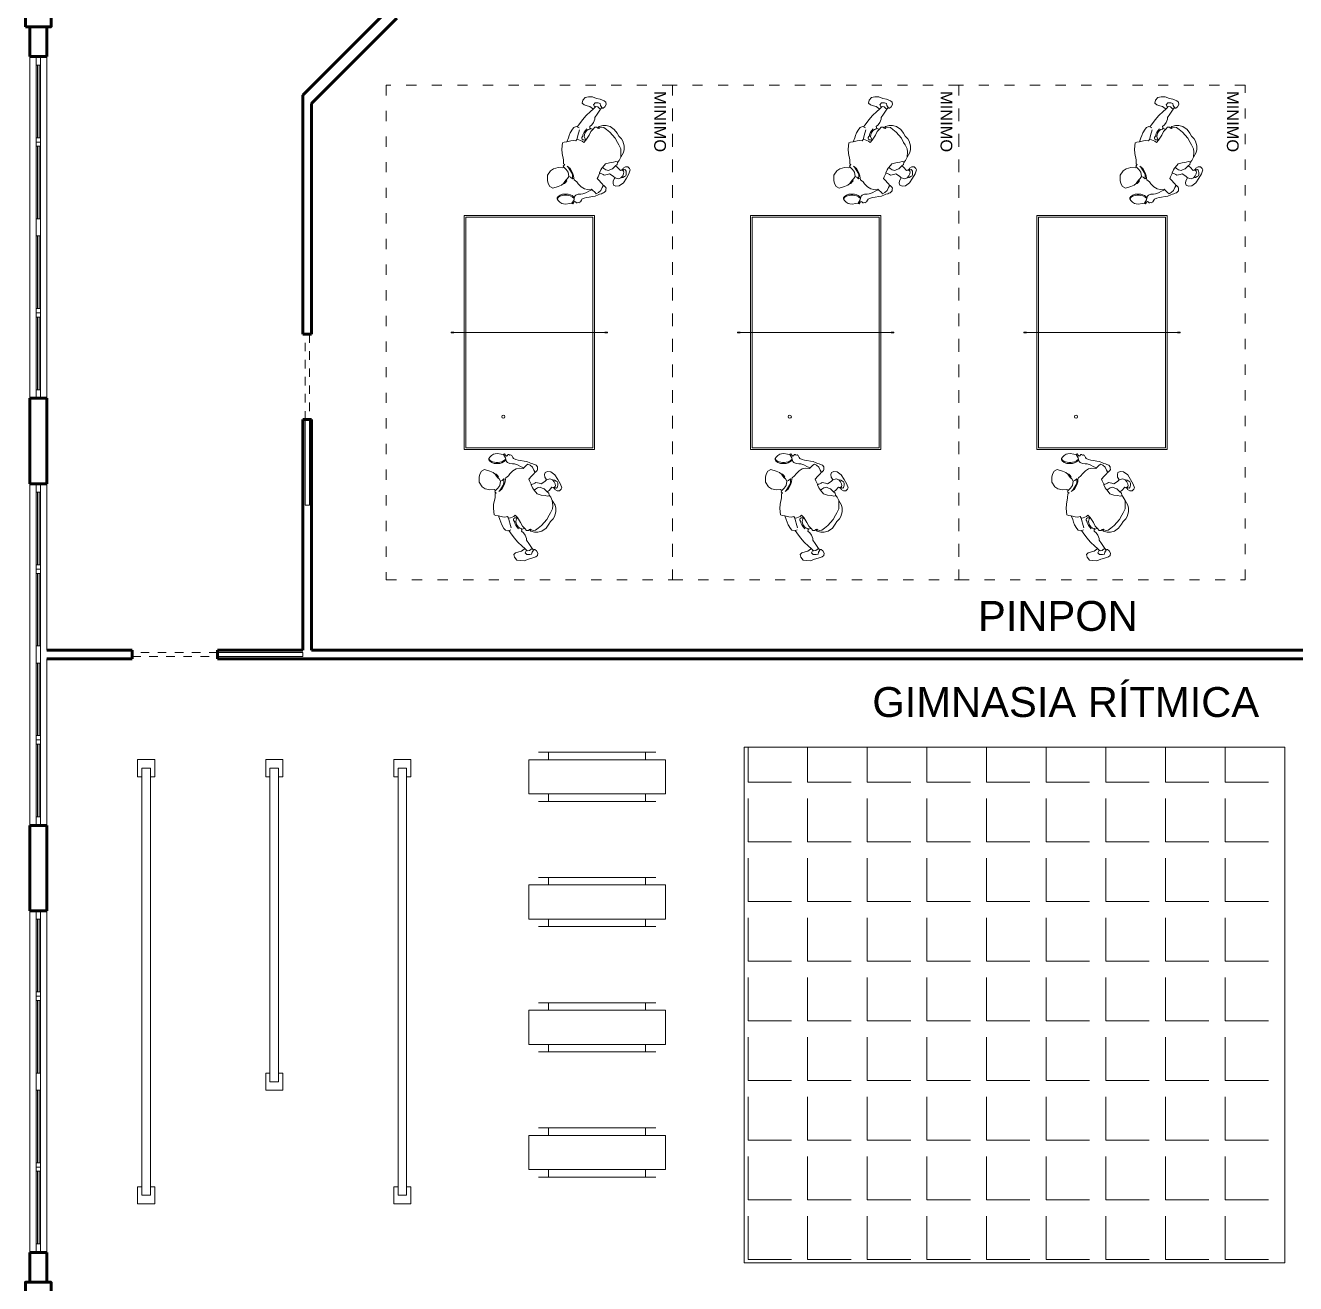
# Model space of a CAD drawing. Header units: millimetres. Extents: x 72 to 2826, y -203 to 794.
# Drawn here: x 1744.82 to 1759.7, y 363.22 to 377.95 of the extents above; entities that cross this region are included whole.
import ezdxf

# ---------------------------------------------------------------- set-up
doc = ezdxf.new("R2010")
doc.units = ezdxf.units.MM
doc.linetypes.add('ACAD_ISO03W100', pattern=[30, 12, -18])
for name, color, linetype, lineweight in [('envolvente', 164, 'Continuous', 60), ('Estructura', 1, 'Continuous', 60), ('mobiliario', 252, 'Continuous', 9), ('puertas', 15, 'Continuous', 9), ('Texto', 250, 'Continuous', 9), ('ventanas', 132, 'Continuous', 9)]:
    doc.layers.add(name, color=color, linetype=linetype, lineweight=lineweight)
doc.styles.get("Standard").update_dxf_attribs({"font": 'arial.ttf'})

msp = doc.modelspace()

# ---------------------------------------------------------------- hatches: boundary and pattern name
at = {"layer": 'mobiliario'}
h = msp.add_hatch(dxfattribs=at)
h.set_pattern_fill('ANGLE', color=256, scale=0.1)
h.set_pattern_definition([(0, (-1190.19424, -572.4946), (0, 0.6985), [0.508, -0.1905]), (90, (-1190.19424, -572.4946), (-0.6985, 4e-17), [0.508, -0.1905])])
h.paths.add_polyline_path([(1753.242, 363.458), (1759.571, 363.458), (1759.571, 369.494), (1753.242, 369.494)])

# ---------------------------------------------------------------- linework, layer by layer
at = {"layer": 'envolvente'}
for p, q in [((1749.074, 378.13), (1748.074, 377.13)), ((1748.174, 377.03), (1749.174, 378.03)), ((1744.874, 377.58), (1744.874, 377.93)), ((1745.074, 377.58), (1745.074, 377.93)), ((1744.874, 377.58), (1745.074, 377.58)), ((1748.074, 374.33), (1748.074, 377.13)), ((1748.174, 374.33), (1748.174, 377.03)), ((1748.174, 374.33), (1748.074, 374.33)), ((1744.874, 372.58), (1744.874, 373.58)), ((1744.874, 373.58), (1745.074, 373.58)), ((1745.074, 372.58), (1745.074, 373.58)), ((1748.074, 370.63), (1748.074, 373.33)), ((1748.174, 373.33), (1748.074, 373.33)), ((1748.174, 370.63), (1748.174, 373.33)), ((1744.874, 372.58), (1745.074, 372.58)), ((1745.074, 370.63), (1746.074, 370.63)), ((1745.074, 370.53), (1746.074, 370.53)), ((1746.074, 370.63), (1746.074, 370.53)), ((1747.074, 370.63), (1748.074, 370.63)), ((1747.074, 370.63), (1747.074, 370.53)), ((1747.074, 370.53), (1759.874, 370.53)), ((1748.174, 370.63), (1759.874, 370.63)), ((1744.874, 367.58), (1744.874, 368.58)), ((1744.874, 368.58), (1745.074, 368.58)), ((1745.074, 367.58), (1745.074, 368.58)), ((1744.874, 367.58), (1745.074, 367.58)), ((1744.874, 363.23), (1744.874, 363.58)), ((1744.874, 363.58), (1745.074, 363.58)), ((1745.074, 363.23), (1745.074, 363.58))]:
    msp.add_line(p, q, dxfattribs=at)
at = {"layer": 'envolvente', "lineweight": 9}
for p, q in [((1744.874, 373.58), (1744.874, 377.58)), ((1745.074, 377.58), (1745.074, 373.58)), ((1744.874, 368.58), (1744.874, 372.58)), ((1745.074, 372.58), (1745.074, 370.63)), ((1745.074, 370.53), (1745.074, 368.58)), ((1744.874, 363.58), (1744.874, 367.58)), ((1745.074, 367.58), (1745.074, 363.58))]:
    msp.add_line(p, q, dxfattribs=at)
at = {"layer": 'Estructura'}
for points in [[(1744.824, 377.93), (1745.124, 377.93), (1745.124, 378.23), (1744.824, 378.23)], [(1744.824, 362.93), (1745.124, 362.93), (1745.124, 363.23), (1744.824, 363.23)]]:
    msp.add_lwpolyline(points, close=True, dxfattribs=at)
at = {"layer": 'mobiliario'}
for p, q in [((1751.61, 374.35), (1749.84, 374.35)), ((1754.963, 374.35), (1753.193, 374.35)), ((1758.316, 374.35), (1756.546, 374.35)), ((1750.718, 369.348), (1752.318, 369.348)), ((1750.718, 369.348), (1750.718, 368.948)), ((1750.832, 369.436), (1752.205, 369.436)), ((1750.951, 369.348), (1750.951, 369.436)), ((1752.085, 369.348), (1752.085, 369.436)), ((1752.318, 369.348), (1752.318, 368.948)), ((1746.188, 369.249), (1746.188, 364.249)), ((1746.188, 369.249), (1746.288, 369.249)), ((1746.288, 369.249), (1746.288, 364.249)), ((1747.688, 369.249), (1747.688, 365.578)), ((1747.688, 369.249), (1747.788, 369.249)), ((1747.788, 369.249), (1747.788, 365.578)), ((1749.188, 369.249), (1749.188, 364.249)), ((1749.188, 369.249), (1749.288, 369.249)), ((1749.288, 369.249), (1749.288, 364.249)), ((1750.718, 368.948), (1752.318, 368.948)), ((1750.951, 368.948), (1750.951, 368.861)), ((1752.085, 368.948), (1752.085, 368.861)), ((1750.832, 368.861), (1752.205, 368.861)), ((1750.718, 367.882), (1752.318, 367.882)), ((1750.718, 367.882), (1750.718, 367.482)), ((1750.832, 367.969), (1752.205, 367.969)), ((1750.951, 367.882), (1750.951, 367.969)), ((1752.085, 367.882), (1752.085, 367.969)), ((1752.318, 367.882), (1752.318, 367.482)), ((1750.718, 367.482), (1752.318, 367.482)), ((1750.832, 367.395), (1752.205, 367.395)), ((1750.951, 367.482), (1750.951, 367.395)), ((1752.085, 367.482), (1752.085, 367.395)), ((1750.832, 366.503), (1752.205, 366.503)), ((1750.951, 366.416), (1750.951, 366.503)), ((1752.085, 366.416), (1752.085, 366.503)), ((1750.718, 366.416), (1752.318, 366.416)), ((1750.718, 366.416), (1750.718, 366.016)), ((1752.318, 366.416), (1752.318, 366.016)), ((1750.718, 366.016), (1752.318, 366.016)), ((1750.832, 365.929), (1752.205, 365.929)), ((1750.951, 366.016), (1750.951, 365.929)), ((1752.085, 366.016), (1752.085, 365.929)), ((1747.688, 365.578), (1747.788, 365.578)), ((1750.832, 365.037), (1752.205, 365.037)), ((1750.951, 364.95), (1750.951, 365.037)), ((1752.085, 364.95), (1752.085, 365.037)), ((1750.718, 364.95), (1752.318, 364.95)), ((1750.718, 364.95), (1750.718, 364.55)), ((1752.318, 364.95), (1752.318, 364.55)), ((1750.718, 364.55), (1752.318, 364.55)), ((1750.951, 364.55), (1750.951, 364.462)), ((1752.085, 364.55), (1752.085, 364.462)), ((1750.832, 364.462), (1752.205, 364.462)), ((1746.188, 364.249), (1746.288, 364.249)), ((1749.188, 364.249), (1749.288, 364.249))]:
    msp.add_line(p, q, dxfattribs=at)
at = {"layer": 'mobiliario', "linetype": 'ACAD_ISO03W100', "lineweight": 9, "ltscale": 0.01}
for points in [[(1749.049, 377.245), (1749.049, 371.454), (1752.402, 371.454), (1752.402, 377.245)], [(1752.402, 377.245), (1752.402, 371.454), (1755.754, 371.454), (1755.754, 377.245)], [(1755.754, 377.245), (1755.754, 371.454), (1759.107, 371.454), (1759.107, 377.245)]]:
    msp.add_lwpolyline(points, close=True, dxfattribs=at)
at = {"layer": 'mobiliario'}
for points in [[(1751.252, 375.932), (1751.225, 375.952), (1751.205, 375.962), (1751.179, 375.97), (1751.14, 375.969), (1751.112, 375.968), (1751.084, 375.958), (1751.061, 375.943), (1751.05, 375.928), (1751.051, 375.913), (1751.062, 375.895), (1751.083, 375.875), (1751.105, 375.862), (1751.126, 375.857), (1751.151, 375.853), (1751.195, 375.859), (1751.224, 375.865), (1751.225, 375.86), (1751.234, 375.856), (1751.247, 375.874), (1751.257, 375.883), (1751.266, 375.879), (1751.276, 375.866), (1751.286, 375.866), (1751.299, 375.873), (1751.307, 375.869), (1751.312, 375.874), (1751.322, 375.878), (1751.334, 375.898), (1751.34, 375.912), (1751.366, 375.922), (1751.393, 375.93), (1751.424, 375.934), (1751.466, 375.941), (1751.497, 375.946), (1751.53, 375.961), (1751.548, 375.97), (1751.568, 375.975), (1751.583, 375.982), (1751.595, 375.984), (1751.605, 375.991), (1751.619, 376.007), (1751.622, 376.025), (1751.623, 376.039), (1751.618, 376.053), (1751.598, 376.071), (1751.588, 376.076), (1751.579, 376.091), (1751.558, 376.111), (1751.55, 376.12), (1751.519, 376.154), (1751.529, 376.171), (1751.545, 376.213), (1751.547, 376.219), (1751.56, 376.213), (1751.573, 376.206), (1751.588, 376.2), (1751.601, 376.193), (1751.639, 376.201), (1751.664, 376.208), (1751.708, 376.181), (1751.71, 376.176), (1751.728, 376.16), (1751.721, 376.152), (1751.705, 376.127), (1751.705, 376.1), (1751.712, 376.076), (1751.739, 376.063), (1751.778, 376.066), (1751.826, 376.104), (1751.861, 376.158), (1751.89, 376.209), (1751.907, 376.253), (1751.899, 376.271), (1751.878, 376.29), (1751.85, 376.289), (1751.825, 376.275), (1751.818, 376.261), (1751.804, 376.252), (1751.791, 376.246), (1751.755, 376.285), (1751.733, 376.303), (1751.752, 376.318), (1751.757, 376.34), (1751.775, 376.365), (1751.795, 376.403), (1751.827, 376.459), (1751.835, 376.491), (1751.836, 376.536), (1751.821, 376.591), (1751.805, 376.618), (1751.773, 376.647), (1751.754, 376.682), (1751.72, 376.727), (1751.67, 376.763), (1751.625, 376.773), (1751.587, 376.775), (1751.542, 376.761), (1751.528, 376.743), (1751.516, 376.754), (1751.493, 376.755), (1751.473, 376.732), (1751.452, 376.733), (1751.444, 376.739), (1751.432, 376.732), (1751.435, 376.748), (1751.434, 376.761), (1751.458, 376.78), (1751.477, 376.809), (1751.492, 376.848), (1751.493, 376.866), (1751.52, 376.907), (1751.557, 376.963), (1751.574, 376.985), (1751.58, 376.977), (1751.589, 376.978), (1751.608, 376.991), (1751.624, 377.018), (1751.621, 377.045), (1751.6, 377.063), (1751.555, 377.08), (1751.513, 377.089), (1751.465, 377.109), (1751.416, 377.107), (1751.38, 377.101), (1751.351, 377.068), (1751.343, 377.033), (1751.365, 377.014), (1751.401, 377.003), (1751.434, 376.997), (1751.45, 376.983), (1751.463, 376.971), (1751.472, 376.964), (1751.44, 376.936), (1751.39, 376.889), (1751.347, 376.841), (1751.305, 376.781), (1751.285, 376.756), (1751.273, 376.76), (1751.246, 376.751), (1751.229, 376.732), (1751.201, 376.687), (1751.19, 376.658), (1751.182, 376.627), (1751.163, 376.584), (1751.132, 376.58), (1751.112, 376.57), (1751.105, 376.498), (1751.108, 376.445), (1751.123, 376.373), (1751.126, 376.325), (1751.139, 376.318), (1751.122, 376.299), (1751.128, 376.284), (1751.112, 376.276), (1751.064, 376.28), (1751.007, 376.266), (1750.974, 376.243), (1750.939, 376.19), (1750.938, 376.131), (1750.944, 376.094), (1750.964, 376.061), (1750.999, 376.039), (1751.062, 376.06), (1751.101, 376.075), (1751.126, 376.094), (1751.138, 376.094), (1751.151, 376.109), (1751.165, 376.124), (1751.156, 376.136), (1751.171, 376.151), (1751.187, 376.176), (1751.206, 376.17), (1751.229, 376.15), (1751.244, 376.155), (1751.251, 376.138), (1751.279, 376.113), (1751.296, 376.089), (1751.332, 376.056), (1751.369, 376.032), (1751.406, 376.023), (1751.452, 376.027), (1751.461, 376.019), (1751.429, 376.009), (1751.387, 375.984), (1751.353, 375.975), (1751.328, 375.971), (1751.297, 375.971), (1751.269, 375.957), (1751.259, 375.946), (1751.252, 375.932)], [(1754.605, 375.932), (1754.577, 375.952), (1754.558, 375.962), (1754.532, 375.97), (1754.492, 375.969), (1754.465, 375.968), (1754.437, 375.958), (1754.414, 375.943), (1754.403, 375.928), (1754.403, 375.913), (1754.415, 375.895), (1754.436, 375.875), (1754.458, 375.862), (1754.479, 375.857), (1754.504, 375.853), (1754.548, 375.859), (1754.577, 375.865), (1754.578, 375.86), (1754.587, 375.856), (1754.6, 375.874), (1754.609, 375.883), (1754.619, 375.879), (1754.628, 375.866), (1754.639, 375.866), (1754.651, 375.873), (1754.66, 375.869), (1754.664, 375.874), (1754.674, 375.878), (1754.686, 375.898), (1754.693, 375.912), (1754.719, 375.922), (1754.745, 375.93), (1754.776, 375.934), (1754.819, 375.941), (1754.849, 375.946), (1754.883, 375.961), (1754.901, 375.97), (1754.921, 375.975), (1754.936, 375.982), (1754.948, 375.984), (1754.958, 375.991), (1754.972, 376.007), (1754.975, 376.025), (1754.976, 376.039), (1754.971, 376.053), (1754.951, 376.071), (1754.941, 376.076), (1754.932, 376.091), (1754.91, 376.111), (1754.903, 376.12), (1754.871, 376.154), (1754.881, 376.171), (1754.898, 376.213), (1754.9, 376.219), (1754.913, 376.213), (1754.926, 376.206), (1754.941, 376.2), (1754.953, 376.193), (1754.991, 376.201), (1755.017, 376.208), (1755.061, 376.181), (1755.062, 376.176), (1755.08, 376.16), (1755.074, 376.152), (1755.058, 376.127), (1755.057, 376.1), (1755.064, 376.076), (1755.091, 376.063), (1755.131, 376.066), (1755.178, 376.104), (1755.213, 376.158), (1755.243, 376.209), (1755.26, 376.253), (1755.252, 376.271), (1755.23, 376.29), (1755.203, 376.289), (1755.177, 376.275), (1755.171, 376.261), (1755.157, 376.252), (1755.143, 376.246), (1755.108, 376.285), (1755.085, 376.303), (1755.105, 376.318), (1755.11, 376.34), (1755.128, 376.365), (1755.148, 376.403), (1755.18, 376.459), (1755.188, 376.491), (1755.189, 376.536), (1755.174, 376.591), (1755.158, 376.618), (1755.125, 376.647), (1755.106, 376.682), (1755.073, 376.727), (1755.023, 376.763), (1754.978, 376.773), (1754.94, 376.775), (1754.895, 376.761), (1754.881, 376.743), (1754.869, 376.754), (1754.846, 376.755), (1754.826, 376.732), (1754.805, 376.733), (1754.797, 376.739), (1754.784, 376.732), (1754.788, 376.748), (1754.786, 376.761), (1754.81, 376.78), (1754.83, 376.809), (1754.845, 376.848), (1754.846, 376.866), (1754.872, 376.907), (1754.909, 376.963), (1754.927, 376.985), (1754.933, 376.977), (1754.942, 376.978), (1754.961, 376.991), (1754.977, 377.018), (1754.974, 377.045), (1754.953, 377.063), (1754.908, 377.08), (1754.866, 377.089), (1754.818, 377.109), (1754.769, 377.107), (1754.733, 377.101), (1754.703, 377.068), (1754.696, 377.033), (1754.718, 377.014), (1754.754, 377.003), (1754.787, 376.997), (1754.803, 376.983), (1754.816, 376.971), (1754.825, 376.964), (1754.793, 376.936), (1754.743, 376.889), (1754.699, 376.841), (1754.658, 376.781), (1754.638, 376.756), (1754.626, 376.76), (1754.599, 376.751), (1754.582, 376.732), (1754.554, 376.687), (1754.543, 376.658), (1754.535, 376.627), (1754.516, 376.584), (1754.484, 376.58), (1754.464, 376.57), (1754.458, 376.498), (1754.461, 376.445), (1754.476, 376.373), (1754.478, 376.325), (1754.491, 376.318), (1754.475, 376.299), (1754.481, 376.284), (1754.465, 376.276), (1754.417, 376.28), (1754.36, 376.266), (1754.327, 376.243), (1754.292, 376.19), (1754.291, 376.131), (1754.297, 376.094), (1754.317, 376.061), (1754.352, 376.039), (1754.414, 376.06), (1754.454, 376.075), (1754.479, 376.094), (1754.49, 376.094), (1754.503, 376.109), (1754.518, 376.124), (1754.509, 376.136), (1754.524, 376.151), (1754.54, 376.176), (1754.559, 376.17), (1754.581, 376.15), (1754.597, 376.155), (1754.604, 376.138), (1754.632, 376.113), (1754.649, 376.089), (1754.685, 376.056), (1754.722, 376.032), (1754.759, 376.023), (1754.805, 376.027), (1754.814, 376.019), (1754.781, 376.009), (1754.739, 375.984), (1754.705, 375.975), (1754.68, 375.971), (1754.65, 375.971), (1754.622, 375.957), (1754.612, 375.946), (1754.605, 375.932)], [(1757.958, 375.932), (1757.93, 375.952), (1757.91, 375.962), (1757.885, 375.97), (1757.845, 375.969), (1757.818, 375.968), (1757.79, 375.958), (1757.767, 375.943), (1757.755, 375.928), (1757.756, 375.913), (1757.767, 375.895), (1757.789, 375.875), (1757.811, 375.862), (1757.831, 375.857), (1757.857, 375.853), (1757.901, 375.859), (1757.93, 375.865), (1757.931, 375.86), (1757.94, 375.856), (1757.952, 375.874), (1757.962, 375.883), (1757.972, 375.879), (1757.981, 375.866), (1757.992, 375.866), (1758.004, 375.873), (1758.012, 375.869), (1758.017, 375.874), (1758.027, 375.878), (1758.039, 375.898), (1758.046, 375.912), (1758.071, 375.922), (1758.098, 375.93), (1758.129, 375.934), (1758.171, 375.941), (1758.202, 375.946), (1758.235, 375.961), (1758.254, 375.97), (1758.273, 375.975), (1758.289, 375.982), (1758.301, 375.984), (1758.311, 375.991), (1758.325, 376.007), (1758.327, 376.025), (1758.328, 376.039), (1758.324, 376.053), (1758.304, 376.071), (1758.294, 376.076), (1758.285, 376.091), (1758.263, 376.111), (1758.256, 376.12), (1758.224, 376.154), (1758.234, 376.171), (1758.251, 376.213), (1758.253, 376.219), (1758.266, 376.213), (1758.279, 376.206), (1758.294, 376.2), (1758.306, 376.193), (1758.344, 376.201), (1758.37, 376.208), (1758.414, 376.181), (1758.415, 376.176), (1758.433, 376.16), (1758.427, 376.152), (1758.411, 376.127), (1758.41, 376.1), (1758.417, 376.076), (1758.444, 376.063), (1758.484, 376.066), (1758.531, 376.104), (1758.566, 376.158), (1758.595, 376.209), (1758.613, 376.253), (1758.605, 376.271), (1758.583, 376.29), (1758.556, 376.289), (1758.53, 376.275), (1758.524, 376.261), (1758.51, 376.252), (1758.496, 376.246), (1758.461, 376.285), (1758.438, 376.303), (1758.458, 376.318), (1758.463, 376.34), (1758.481, 376.365), (1758.5, 376.403), (1758.533, 376.459), (1758.54, 376.491), (1758.541, 376.536), (1758.527, 376.591), (1758.511, 376.618), (1758.478, 376.647), (1758.459, 376.682), (1758.426, 376.727), (1758.376, 376.763), (1758.331, 376.773), (1758.293, 376.775), (1758.248, 376.761), (1758.234, 376.743), (1758.222, 376.754), (1758.199, 376.755), (1758.178, 376.732), (1758.158, 376.733), (1758.149, 376.739), (1758.137, 376.732), (1758.141, 376.748), (1758.139, 376.761), (1758.163, 376.78), (1758.182, 376.809), (1758.197, 376.848), (1758.199, 376.866), (1758.225, 376.907), (1758.262, 376.963), (1758.279, 376.985), (1758.286, 376.977), (1758.295, 376.978), (1758.313, 376.991), (1758.33, 377.018), (1758.326, 377.045), (1758.306, 377.063), (1758.26, 377.08), (1758.219, 377.089), (1758.171, 377.109), (1758.122, 377.107), (1758.085, 377.101), (1758.056, 377.068), (1758.049, 377.033), (1758.071, 377.014), (1758.107, 377.003), (1758.14, 376.997), (1758.156, 376.983), (1758.169, 376.971), (1758.177, 376.964), (1758.146, 376.936), (1758.095, 376.889), (1758.052, 376.841), (1758.011, 376.781), (1757.99, 376.756), (1757.979, 376.76), (1757.952, 376.751), (1757.934, 376.732), (1757.907, 376.687), (1757.896, 376.658), (1757.887, 376.627), (1757.869, 376.584), (1757.837, 376.58), (1757.817, 376.57), (1757.811, 376.498), (1757.813, 376.445), (1757.829, 376.373), (1757.831, 376.325), (1757.844, 376.318), (1757.828, 376.299), (1757.833, 376.284), (1757.818, 376.276), (1757.769, 376.28), (1757.713, 376.266), (1757.68, 376.243), (1757.645, 376.19), (1757.643, 376.131), (1757.65, 376.094), (1757.67, 376.061), (1757.704, 376.039), (1757.767, 376.06), (1757.807, 376.075), (1757.832, 376.094), (1757.843, 376.094), (1757.856, 376.109), (1757.87, 376.124), (1757.862, 376.136), (1757.877, 376.151), (1757.893, 376.176), (1757.911, 376.17), (1757.934, 376.15), (1757.95, 376.155), (1757.957, 376.138), (1757.985, 376.113), (1758.002, 376.089), (1758.038, 376.056), (1758.075, 376.032), (1758.112, 376.023), (1758.157, 376.027), (1758.167, 376.019), (1758.134, 376.009), (1758.092, 375.984), (1758.058, 375.975), (1758.033, 375.971), (1758.002, 375.971), (1757.975, 375.957), (1757.965, 375.946), (1757.958, 375.932)], [(1751.472, 376.964), (1751.485, 376.978), (1751.502, 376.994), (1751.526, 376.99), (1751.541, 376.976), (1751.557, 376.963)], [(1751.574, 376.985), (1751.557, 377.008), (1751.553, 377.03), (1751.532, 377.037), (1751.495, 377.037), (1751.475, 377.015), (1751.493, 376.986)], [(1754.825, 376.964), (1754.838, 376.978), (1754.855, 376.994), (1754.879, 376.99), (1754.894, 376.976), (1754.909, 376.963)], [(1754.927, 376.985), (1754.91, 377.008), (1754.906, 377.03), (1754.884, 377.037), (1754.847, 377.037), (1754.828, 377.015), (1754.846, 376.986)], [(1758.177, 376.964), (1758.19, 376.978), (1758.207, 376.994), (1758.232, 376.99), (1758.247, 376.976), (1758.262, 376.963)], [(1758.279, 376.985), (1758.263, 377.008), (1758.258, 377.03), (1758.237, 377.037), (1758.2, 377.037), (1758.181, 377.015), (1758.199, 376.986)], [(1751.308, 376.745), (1751.291, 376.754), (1751.285, 376.756)], [(1751.795, 376.403), (1751.798, 376.466), (1751.796, 376.5), (1751.773, 376.547), (1751.756, 376.576), (1751.731, 376.624), (1751.699, 376.66), (1751.667, 376.695), (1751.63, 376.728), (1751.599, 376.749), (1751.573, 376.752), (1751.548, 376.745), (1751.54, 376.737), (1751.528, 376.743)], [(1754.661, 376.745), (1754.644, 376.754), (1754.638, 376.756)], [(1755.148, 376.403), (1755.151, 376.466), (1755.149, 376.5), (1755.126, 376.547), (1755.108, 376.576), (1755.084, 376.624), (1755.051, 376.66), (1755.02, 376.695), (1754.982, 376.728), (1754.952, 376.749), (1754.926, 376.752), (1754.9, 376.745), (1754.893, 376.737), (1754.881, 376.743)], [(1758.014, 376.745), (1757.997, 376.754), (1757.99, 376.756)], [(1758.5, 376.403), (1758.504, 376.466), (1758.502, 376.5), (1758.479, 376.547), (1758.461, 376.576), (1758.437, 376.624), (1758.404, 376.66), (1758.373, 376.695), (1758.335, 376.728), (1758.304, 376.749), (1758.279, 376.752), (1758.253, 376.745), (1758.246, 376.737), (1758.234, 376.743)], [(1751.163, 376.584), (1751.212, 376.595), (1751.238, 376.597), (1751.268, 376.592), (1751.282, 376.61), (1751.304, 376.605), (1751.344, 376.589), (1751.361, 376.574), (1751.387, 376.603), (1751.424, 376.659), (1751.446, 376.704), (1751.473, 376.732)], [(1751.282, 376.61), (1751.293, 376.652), (1751.297, 376.67), (1751.304, 376.695), (1751.312, 376.722)], [(1751.387, 376.603), (1751.368, 376.604), (1751.356, 376.606), (1751.345, 376.615), (1751.34, 376.623), (1751.341, 376.634), (1751.349, 376.646), (1751.353, 376.654), (1751.353, 376.665), (1751.358, 376.681), (1751.367, 376.697), (1751.377, 376.711), (1751.387, 376.72), (1751.395, 376.73), (1751.398, 376.734)], [(1751.387, 376.603), (1751.377, 376.618), (1751.367, 376.646), (1751.376, 376.682), (1751.394, 376.712), (1751.413, 376.727), (1751.432, 376.732)], [(1754.516, 376.584), (1754.565, 376.595), (1754.591, 376.597), (1754.621, 376.592), (1754.635, 376.61), (1754.657, 376.605), (1754.697, 376.589), (1754.714, 376.574), (1754.74, 376.603), (1754.777, 376.659), (1754.798, 376.704), (1754.826, 376.732)], [(1754.635, 376.61), (1754.646, 376.652), (1754.65, 376.67), (1754.657, 376.695), (1754.665, 376.722)], [(1754.74, 376.603), (1754.72, 376.604), (1754.708, 376.606), (1754.697, 376.615), (1754.692, 376.623), (1754.694, 376.634), (1754.701, 376.646), (1754.706, 376.654), (1754.706, 376.665), (1754.711, 376.681), (1754.72, 376.697), (1754.73, 376.711), (1754.739, 376.72), (1754.748, 376.73), (1754.751, 376.734)], [(1754.74, 376.603), (1754.73, 376.618), (1754.72, 376.646), (1754.729, 376.682), (1754.746, 376.712), (1754.766, 376.727), (1754.784, 376.732)], [(1757.869, 376.584), (1757.918, 376.595), (1757.944, 376.597), (1757.974, 376.592), (1757.988, 376.61), (1758.01, 376.605), (1758.05, 376.589), (1758.067, 376.574), (1758.092, 376.603), (1758.13, 376.659), (1758.151, 376.704), (1758.178, 376.732)], [(1757.988, 376.61), (1757.999, 376.652), (1758.003, 376.67), (1758.01, 376.695), (1758.017, 376.722)], [(1758.092, 376.603), (1758.073, 376.604), (1758.061, 376.606), (1758.05, 376.615), (1758.045, 376.623), (1758.047, 376.634), (1758.054, 376.646), (1758.059, 376.654), (1758.059, 376.665), (1758.063, 376.681), (1758.072, 376.697), (1758.083, 376.711), (1758.092, 376.72), (1758.1, 376.73), (1758.104, 376.734)], [(1758.092, 376.603), (1758.082, 376.618), (1758.073, 376.646), (1758.081, 376.682), (1758.099, 376.712), (1758.119, 376.727), (1758.137, 376.732)], [(1751.547, 376.219), (1751.562, 376.254), (1751.574, 376.272), (1751.583, 376.283), (1751.597, 376.268), (1751.622, 376.255), (1751.653, 376.246), (1751.675, 376.257), (1751.7, 376.267), (1751.733, 376.303)], [(1751.583, 376.283), (1751.616, 376.326), (1751.664, 376.338), (1751.709, 376.345), (1751.738, 376.353), (1751.759, 376.348)], [(1754.9, 376.219), (1754.915, 376.254), (1754.927, 376.272), (1754.936, 376.283), (1754.95, 376.268), (1754.974, 376.255), (1755.006, 376.246), (1755.028, 376.257), (1755.053, 376.267), (1755.085, 376.303)], [(1754.936, 376.283), (1754.968, 376.326), (1755.017, 376.338), (1755.062, 376.345), (1755.091, 376.353), (1755.112, 376.348)], [(1758.253, 376.219), (1758.268, 376.254), (1758.279, 376.272), (1758.289, 376.283), (1758.302, 376.268), (1758.327, 376.255), (1758.359, 376.246), (1758.381, 376.257), (1758.406, 376.267), (1758.438, 376.303)], [(1758.289, 376.283), (1758.321, 376.326), (1758.37, 376.338), (1758.415, 376.345), (1758.443, 376.353), (1758.464, 376.348)], [(1751.187, 376.176), (1751.18, 376.226), (1751.157, 376.26), (1751.14, 376.275), (1751.128, 376.284)], [(1751.229, 376.15), (1751.229, 376.195), (1751.218, 376.224), (1751.199, 376.256), (1751.181, 376.284), (1751.166, 376.297), (1751.202, 376.271), (1751.222, 376.236), (1751.234, 376.206), (1751.242, 376.185), (1751.244, 376.155)], [(1751.811, 376.256), (1751.827, 376.24), (1751.831, 376.231), (1751.828, 376.207), (1751.818, 376.185), (1751.796, 376.162), (1751.767, 376.149), (1751.728, 376.16)], [(1751.818, 376.261), (1751.832, 376.255), (1751.843, 376.257), (1751.851, 376.252), (1751.857, 376.24), (1751.858, 376.222), (1751.86, 376.199), (1751.853, 376.185), (1751.84, 376.178), (1751.819, 376.166), (1751.796, 376.162)], [(1754.54, 376.176), (1754.533, 376.226), (1754.51, 376.26), (1754.493, 376.275), (1754.481, 376.284)], [(1754.581, 376.15), (1754.582, 376.195), (1754.571, 376.224), (1754.552, 376.256), (1754.533, 376.284), (1754.519, 376.297), (1754.555, 376.271), (1754.575, 376.236), (1754.587, 376.206), (1754.595, 376.185), (1754.597, 376.155)], [(1755.164, 376.256), (1755.18, 376.24), (1755.184, 376.231), (1755.18, 376.207), (1755.17, 376.185), (1755.149, 376.162), (1755.12, 376.149), (1755.08, 376.16)], [(1755.171, 376.261), (1755.185, 376.255), (1755.196, 376.257), (1755.204, 376.252), (1755.21, 376.24), (1755.211, 376.222), (1755.213, 376.199), (1755.206, 376.185), (1755.193, 376.178), (1755.171, 376.166), (1755.149, 376.162)], [(1757.893, 376.176), (1757.886, 376.226), (1757.862, 376.26), (1757.846, 376.275), (1757.833, 376.284)], [(1757.934, 376.15), (1757.934, 376.195), (1757.924, 376.224), (1757.905, 376.256), (1757.886, 376.284), (1757.872, 376.297), (1757.907, 376.271), (1757.928, 376.236), (1757.94, 376.206), (1757.948, 376.185), (1757.95, 376.155)], [(1758.517, 376.256), (1758.533, 376.24), (1758.537, 376.231), (1758.533, 376.207), (1758.523, 376.185), (1758.502, 376.162), (1758.473, 376.149), (1758.433, 376.16)], [(1758.524, 376.261), (1758.538, 376.255), (1758.549, 376.257), (1758.556, 376.252), (1758.562, 376.24), (1758.564, 376.222), (1758.566, 376.199), (1758.559, 376.185), (1758.545, 376.178), (1758.524, 376.166), (1758.502, 376.162)], [(1751.156, 376.136), (1751.141, 376.119), (1751.126, 376.094)], [(1751.461, 376.019), (1751.494, 375.989), (1751.509, 375.975), (1751.534, 375.988), (1751.563, 376.014), (1751.579, 376.046), (1751.589, 376.067), (1751.588, 376.076)], [(1754.509, 376.136), (1754.494, 376.119), (1754.479, 376.094)], [(1754.814, 376.019), (1754.847, 375.989), (1754.862, 375.975), (1754.887, 375.988), (1754.916, 376.014), (1754.932, 376.046), (1754.942, 376.067), (1754.941, 376.076)], [(1757.862, 376.136), (1757.847, 376.119), (1757.832, 376.094)], [(1758.167, 376.019), (1758.199, 375.989), (1758.215, 375.975), (1758.239, 375.988), (1758.269, 376.014), (1758.285, 376.046), (1758.295, 376.067), (1758.294, 376.076)], [(1751.25, 375.92), (1751.229, 375.934), (1751.202, 375.951), (1751.18, 375.955), (1751.161, 375.958), (1751.135, 375.957), (1751.118, 375.954), (1751.099, 375.95), (1751.082, 375.945), (1751.063, 375.929), (1751.054, 375.917), (1751.051, 375.913)], [(1751.224, 375.865), (1751.248, 375.904), (1751.251, 375.923), (1751.252, 375.932)], [(1754.603, 375.92), (1754.582, 375.934), (1754.555, 375.951), (1754.533, 375.955), (1754.513, 375.958), (1754.488, 375.957), (1754.471, 375.954), (1754.451, 375.95), (1754.435, 375.945), (1754.416, 375.929), (1754.407, 375.917), (1754.403, 375.913)], [(1754.577, 375.865), (1754.6, 375.904), (1754.604, 375.923), (1754.605, 375.932)], [(1757.956, 375.92), (1757.935, 375.934), (1757.907, 375.951), (1757.886, 375.955), (1757.866, 375.958), (1757.841, 375.957), (1757.824, 375.954), (1757.804, 375.95), (1757.788, 375.945), (1757.768, 375.929), (1757.76, 375.917), (1757.756, 375.913)], [(1757.93, 375.865), (1757.953, 375.904), (1757.957, 375.923), (1757.958, 375.932)], [(1750.452, 372.854), (1750.424, 372.834), (1750.404, 372.823), (1750.379, 372.816), (1750.339, 372.817), (1750.312, 372.818), (1750.284, 372.828), (1750.261, 372.843), (1750.249, 372.858), (1750.25, 372.873), (1750.261, 372.891), (1750.283, 372.911), (1750.305, 372.924), (1750.325, 372.929), (1750.351, 372.933), (1750.395, 372.927), (1750.424, 372.921), (1750.424, 372.926), (1750.434, 372.93), (1750.446, 372.912), (1750.456, 372.902), (1750.465, 372.906), (1750.475, 372.92), (1750.486, 372.92), (1750.498, 372.913), (1750.506, 372.917), (1750.511, 372.912), (1750.521, 372.908), (1750.533, 372.887), (1750.54, 372.874), (1750.565, 372.864), (1750.592, 372.855), (1750.623, 372.852), (1750.665, 372.845), (1750.696, 372.839), (1750.729, 372.825), (1750.748, 372.816), (1750.767, 372.811), (1750.783, 372.804), (1750.795, 372.802), (1750.805, 372.795), (1750.819, 372.778), (1750.821, 372.761), (1750.822, 372.747), (1750.818, 372.733), (1750.798, 372.715), (1750.788, 372.71), (1750.779, 372.695), (1750.757, 372.674), (1750.75, 372.666), (1750.718, 372.631), (1750.728, 372.615), (1750.745, 372.573), (1750.747, 372.567), (1750.76, 372.573), (1750.773, 372.58), (1750.788, 372.586), (1750.8, 372.593), (1750.838, 372.585), (1750.864, 372.578), (1750.908, 372.604), (1750.909, 372.61), (1750.927, 372.626), (1750.921, 372.633), (1750.905, 372.658), (1750.904, 372.686), (1750.911, 372.71), (1750.938, 372.723), (1750.978, 372.72), (1751.025, 372.682), (1751.06, 372.628), (1751.089, 372.576), (1751.107, 372.533), (1751.099, 372.515), (1751.077, 372.496), (1751.05, 372.497), (1751.024, 372.511), (1751.018, 372.525), (1751.004, 372.534), (1750.99, 372.539), (1750.955, 372.501), (1750.932, 372.483), (1750.952, 372.468), (1750.957, 372.446), (1750.975, 372.421), (1750.994, 372.382), (1751.027, 372.327), (1751.034, 372.294), (1751.035, 372.25), (1751.021, 372.195), (1751.005, 372.168), (1750.972, 372.138), (1750.953, 372.104), (1750.92, 372.059), (1750.87, 372.023), (1750.825, 372.012), (1750.787, 372.011), (1750.742, 372.025), (1750.728, 372.043), (1750.716, 372.032), (1750.693, 372.031), (1750.672, 372.054), (1750.652, 372.053), (1750.643, 372.047), (1750.631, 372.054), (1750.635, 372.037), (1750.633, 372.025), (1750.657, 372.005), (1750.676, 371.977), (1750.691, 371.938), (1750.693, 371.92), (1750.719, 371.878), (1750.756, 371.823), (1750.773, 371.801), (1750.78, 371.809), (1750.789, 371.808), (1750.807, 371.795), (1750.824, 371.768), (1750.82, 371.741), (1750.8, 371.723), (1750.754, 371.706), (1750.713, 371.696), (1750.665, 371.677), (1750.616, 371.679), (1750.579, 371.685), (1750.55, 371.718), (1750.543, 371.752), (1750.564, 371.772), (1750.601, 371.783), (1750.634, 371.789), (1750.65, 371.803), (1750.663, 371.815), (1750.671, 371.822), (1750.64, 371.85), (1750.589, 371.896), (1750.546, 371.945), (1750.505, 372.005), (1750.484, 372.03), (1750.473, 372.026), (1750.446, 372.035), (1750.428, 372.054), (1750.401, 372.099), (1750.39, 372.128), (1750.381, 372.159), (1750.363, 372.202), (1750.331, 372.206), (1750.311, 372.216), (1750.305, 372.288), (1750.307, 372.341), (1750.323, 372.413), (1750.325, 372.461), (1750.338, 372.468), (1750.322, 372.486), (1750.327, 372.502), (1750.312, 372.51), (1750.263, 372.506), (1750.207, 372.52), (1750.174, 372.542), (1750.139, 372.596), (1750.137, 372.655), (1750.144, 372.692), (1750.164, 372.725), (1750.198, 372.747), (1750.261, 372.725), (1750.301, 372.711), (1750.326, 372.692), (1750.337, 372.692), (1750.35, 372.677), (1750.364, 372.661), (1750.356, 372.649), (1750.371, 372.635), (1750.387, 372.61), (1750.405, 372.616), (1750.428, 372.636), (1750.444, 372.631), (1750.451, 372.648), (1750.479, 372.673), (1750.496, 372.697), (1750.532, 372.73), (1750.569, 372.754), (1750.606, 372.763), (1750.651, 372.759), (1750.661, 372.767), (1750.628, 372.777), (1750.586, 372.802), (1750.552, 372.811), (1750.527, 372.814), (1750.496, 372.815), (1750.468, 372.829), (1750.459, 372.84), (1750.452, 372.854)], [(1750.424, 372.921), (1750.447, 372.882), (1750.451, 372.863), (1750.452, 372.854)], [(1753.805, 372.854), (1753.777, 372.834), (1753.757, 372.823), (1753.732, 372.816), (1753.692, 372.817), (1753.665, 372.818), (1753.636, 372.828), (1753.613, 372.843), (1753.602, 372.858), (1753.603, 372.873), (1753.614, 372.891), (1753.636, 372.911), (1753.657, 372.924), (1753.678, 372.929), (1753.704, 372.933), (1753.748, 372.927), (1753.776, 372.921), (1753.777, 372.926), (1753.787, 372.93), (1753.799, 372.912), (1753.809, 372.902), (1753.818, 372.906), (1753.828, 372.92), (1753.839, 372.92), (1753.851, 372.913), (1753.859, 372.917), (1753.864, 372.912), (1753.874, 372.908), (1753.886, 372.887), (1753.893, 372.874), (1753.918, 372.864), (1753.945, 372.855), (1753.976, 372.852), (1754.018, 372.845), (1754.049, 372.839), (1754.082, 372.825), (1754.1, 372.816), (1754.12, 372.811), (1754.136, 372.804), (1754.147, 372.802), (1754.158, 372.795), (1754.172, 372.778), (1754.174, 372.761), (1754.175, 372.747), (1754.17, 372.733), (1754.151, 372.715), (1754.141, 372.71), (1754.132, 372.695), (1754.11, 372.674), (1754.103, 372.666), (1754.071, 372.631), (1754.081, 372.615), (1754.098, 372.573), (1754.1, 372.567), (1754.112, 372.573), (1754.125, 372.58), (1754.141, 372.586), (1754.153, 372.593), (1754.191, 372.585), (1754.217, 372.578), (1754.261, 372.604), (1754.262, 372.61), (1754.28, 372.626), (1754.274, 372.633), (1754.258, 372.658), (1754.257, 372.686), (1754.264, 372.71), (1754.291, 372.723), (1754.331, 372.72), (1754.378, 372.682), (1754.413, 372.628), (1754.442, 372.576), (1754.459, 372.533), (1754.452, 372.515), (1754.43, 372.496), (1754.403, 372.497), (1754.377, 372.511), (1754.371, 372.525), (1754.356, 372.534), (1754.343, 372.539), (1754.308, 372.501), (1754.285, 372.483), (1754.305, 372.468), (1754.309, 372.446), (1754.328, 372.421), (1754.347, 372.382), (1754.38, 372.327), (1754.387, 372.294), (1754.388, 372.25), (1754.374, 372.195), (1754.357, 372.168), (1754.325, 372.138), (1754.306, 372.104), (1754.273, 372.059), (1754.223, 372.023), (1754.177, 372.012), (1754.14, 372.011), (1754.095, 372.025), (1754.081, 372.043), (1754.069, 372.032), (1754.046, 372.031), (1754.025, 372.054), (1754.004, 372.053), (1753.996, 372.047), (1753.984, 372.054), (1753.988, 372.037), (1753.986, 372.025), (1754.01, 372.005), (1754.029, 371.977), (1754.044, 371.938), (1754.046, 371.92), (1754.072, 371.878), (1754.109, 371.823), (1754.126, 371.801), (1754.132, 371.809), (1754.141, 371.808), (1754.16, 371.795), (1754.177, 371.768), (1754.173, 371.741), (1754.153, 371.723), (1754.107, 371.706), (1754.065, 371.696), (1754.018, 371.677), (1753.968, 371.679), (1753.932, 371.685), (1753.903, 371.718), (1753.896, 371.752), (1753.917, 371.772), (1753.953, 371.783), (1753.987, 371.789), (1754.002, 371.803), (1754.016, 371.815), (1754.024, 371.822), (1753.992, 371.85), (1753.942, 371.896), (1753.899, 371.945), (1753.858, 372.005), (1753.837, 372.03), (1753.825, 372.026), (1753.798, 372.035), (1753.781, 372.054), (1753.754, 372.099), (1753.743, 372.128), (1753.734, 372.159), (1753.716, 372.202), (1753.684, 372.206), (1753.664, 372.216), (1753.657, 372.288), (1753.66, 372.341), (1753.676, 372.413), (1753.678, 372.461), (1753.691, 372.468), (1753.675, 372.486), (1753.68, 372.502), (1753.665, 372.51), (1753.616, 372.506), (1753.56, 372.52), (1753.527, 372.542), (1753.492, 372.596), (1753.49, 372.655), (1753.497, 372.692), (1753.517, 372.725), (1753.551, 372.747), (1753.614, 372.725), (1753.653, 372.711), (1753.679, 372.692), (1753.69, 372.692), (1753.703, 372.677), (1753.717, 372.661), (1753.708, 372.649), (1753.724, 372.635), (1753.74, 372.61), (1753.758, 372.616), (1753.781, 372.636), (1753.797, 372.631), (1753.804, 372.648), (1753.831, 372.673), (1753.849, 372.697), (1753.885, 372.73), (1753.921, 372.754), (1753.959, 372.763), (1754.004, 372.759), (1754.014, 372.767), (1753.981, 372.777), (1753.939, 372.802), (1753.905, 372.811), (1753.88, 372.814), (1753.849, 372.815), (1753.821, 372.829), (1753.812, 372.84), (1753.805, 372.854)], [(1753.776, 372.921), (1753.8, 372.882), (1753.804, 372.863), (1753.805, 372.854)], [(1757.158, 372.854), (1757.13, 372.834), (1757.11, 372.823), (1757.084, 372.816), (1757.045, 372.817), (1757.018, 372.818), (1756.989, 372.828), (1756.966, 372.843), (1756.955, 372.858), (1756.956, 372.873), (1756.967, 372.891), (1756.988, 372.911), (1757.01, 372.924), (1757.031, 372.929), (1757.057, 372.933), (1757.101, 372.927), (1757.129, 372.921), (1757.13, 372.926), (1757.139, 372.93), (1757.152, 372.912), (1757.162, 372.902), (1757.171, 372.906), (1757.181, 372.92), (1757.192, 372.92), (1757.204, 372.913), (1757.212, 372.917), (1757.217, 372.912), (1757.227, 372.908), (1757.239, 372.887), (1757.245, 372.874), (1757.271, 372.864), (1757.298, 372.855), (1757.329, 372.852), (1757.371, 372.845), (1757.402, 372.839), (1757.435, 372.825), (1757.453, 372.816), (1757.473, 372.811), (1757.488, 372.804), (1757.5, 372.802), (1757.511, 372.795), (1757.525, 372.778), (1757.527, 372.761), (1757.528, 372.747), (1757.523, 372.733), (1757.504, 372.715), (1757.494, 372.71), (1757.484, 372.695), (1757.463, 372.674), (1757.456, 372.666), (1757.424, 372.631), (1757.434, 372.615), (1757.451, 372.573), (1757.453, 372.567), (1757.465, 372.573), (1757.478, 372.58), (1757.494, 372.586), (1757.506, 372.593), (1757.544, 372.585), (1757.57, 372.578), (1757.613, 372.604), (1757.615, 372.61), (1757.633, 372.626), (1757.626, 372.633), (1757.611, 372.658), (1757.61, 372.686), (1757.617, 372.71), (1757.644, 372.723), (1757.684, 372.72), (1757.731, 372.682), (1757.766, 372.628), (1757.795, 372.576), (1757.812, 372.533), (1757.804, 372.515), (1757.783, 372.496), (1757.755, 372.497), (1757.73, 372.511), (1757.724, 372.525), (1757.709, 372.534), (1757.696, 372.539), (1757.661, 372.501), (1757.638, 372.483), (1757.658, 372.468), (1757.662, 372.446), (1757.68, 372.421), (1757.7, 372.382), (1757.733, 372.327), (1757.74, 372.294), (1757.741, 372.25), (1757.726, 372.195), (1757.71, 372.168), (1757.678, 372.138), (1757.659, 372.104), (1757.625, 372.059), (1757.575, 372.023), (1757.53, 372.012), (1757.492, 372.011), (1757.447, 372.025), (1757.433, 372.043), (1757.421, 372.032), (1757.398, 372.031), (1757.378, 372.054), (1757.357, 372.053), (1757.349, 372.047), (1757.337, 372.054), (1757.34, 372.037), (1757.339, 372.025), (1757.363, 372.005), (1757.382, 371.977), (1757.397, 371.938), (1757.398, 371.92), (1757.425, 371.878), (1757.462, 371.823), (1757.479, 371.801), (1757.485, 371.809), (1757.494, 371.808), (1757.513, 371.795), (1757.53, 371.768), (1757.526, 371.741), (1757.505, 371.723), (1757.46, 371.706), (1757.418, 371.696), (1757.37, 371.677), (1757.321, 371.679), (1757.285, 371.685), (1757.256, 371.718), (1757.248, 371.752), (1757.27, 371.772), (1757.306, 371.783), (1757.34, 371.789), (1757.355, 371.803), (1757.368, 371.815), (1757.377, 371.822), (1757.345, 371.85), (1757.295, 371.896), (1757.252, 371.945), (1757.21, 372.005), (1757.19, 372.03), (1757.178, 372.026), (1757.151, 372.035), (1757.134, 372.054), (1757.107, 372.099), (1757.096, 372.128), (1757.087, 372.159), (1757.069, 372.202), (1757.037, 372.206), (1757.017, 372.216), (1757.01, 372.288), (1757.013, 372.341), (1757.028, 372.413), (1757.031, 372.461), (1757.044, 372.468), (1757.028, 372.486), (1757.033, 372.502), (1757.017, 372.51), (1756.969, 372.506), (1756.912, 372.52), (1756.879, 372.542), (1756.844, 372.596), (1756.843, 372.655), (1756.849, 372.692), (1756.87, 372.725), (1756.904, 372.747), (1756.967, 372.725), (1757.006, 372.711), (1757.031, 372.692), (1757.043, 372.692), (1757.056, 372.677), (1757.07, 372.661), (1757.061, 372.649), (1757.076, 372.635), (1757.092, 372.61), (1757.111, 372.616), (1757.134, 372.636), (1757.149, 372.631), (1757.156, 372.648), (1757.184, 372.673), (1757.201, 372.697), (1757.237, 372.73), (1757.274, 372.754), (1757.311, 372.763), (1757.357, 372.759), (1757.366, 372.767), (1757.334, 372.777), (1757.292, 372.802), (1757.258, 372.811), (1757.233, 372.814), (1757.202, 372.815), (1757.174, 372.829), (1757.164, 372.84), (1757.158, 372.854)], [(1757.129, 372.921), (1757.153, 372.882), (1757.156, 372.863), (1757.158, 372.854)], [(1750.45, 372.866), (1750.428, 372.852), (1750.401, 372.835), (1750.38, 372.831), (1750.36, 372.828), (1750.335, 372.829), (1750.318, 372.831), (1750.298, 372.836), (1750.282, 372.841), (1750.262, 372.857), (1750.254, 372.869), (1750.25, 372.873)], [(1750.661, 372.767), (1750.693, 372.796), (1750.709, 372.81), (1750.733, 372.798), (1750.763, 372.772), (1750.778, 372.74), (1750.789, 372.719), (1750.788, 372.71)], [(1753.803, 372.866), (1753.781, 372.852), (1753.754, 372.835), (1753.733, 372.831), (1753.713, 372.828), (1753.688, 372.829), (1753.671, 372.831), (1753.651, 372.836), (1753.635, 372.841), (1753.615, 372.857), (1753.607, 372.869), (1753.603, 372.873)], [(1754.014, 372.767), (1754.046, 372.796), (1754.062, 372.81), (1754.086, 372.798), (1754.116, 372.772), (1754.131, 372.74), (1754.142, 372.719), (1754.141, 372.71)], [(1757.155, 372.866), (1757.134, 372.852), (1757.107, 372.835), (1757.085, 372.831), (1757.066, 372.828), (1757.041, 372.829), (1757.024, 372.831), (1757.004, 372.836), (1756.988, 372.841), (1756.968, 372.857), (1756.959, 372.869), (1756.956, 372.873)], [(1757.366, 372.767), (1757.399, 372.796), (1757.415, 372.81), (1757.439, 372.798), (1757.469, 372.772), (1757.484, 372.74), (1757.494, 372.719), (1757.494, 372.71)], [(1750.356, 372.649), (1750.341, 372.667), (1750.326, 372.692)], [(1750.387, 372.61), (1750.38, 372.56), (1750.356, 372.526), (1750.339, 372.511), (1750.327, 372.502)], [(1750.428, 372.636), (1750.428, 372.591), (1750.418, 372.562), (1750.399, 372.53), (1750.38, 372.502), (1750.366, 372.489), (1750.401, 372.514), (1750.422, 372.55), (1750.434, 372.58), (1750.441, 372.6), (1750.444, 372.631)], [(1751.011, 372.53), (1751.027, 372.545), (1751.031, 372.555), (1751.027, 372.579), (1751.017, 372.601), (1750.996, 372.624), (1750.966, 372.637), (1750.927, 372.626)], [(1751.018, 372.525), (1751.032, 372.531), (1751.043, 372.529), (1751.05, 372.534), (1751.056, 372.546), (1751.058, 372.564), (1751.06, 372.586), (1751.053, 372.601), (1751.039, 372.608), (1751.018, 372.62), (1750.996, 372.624)], [(1753.708, 372.649), (1753.694, 372.667), (1753.679, 372.692)], [(1753.74, 372.61), (1753.733, 372.56), (1753.709, 372.526), (1753.692, 372.511), (1753.68, 372.502)], [(1753.781, 372.636), (1753.781, 372.591), (1753.77, 372.562), (1753.752, 372.53), (1753.733, 372.502), (1753.719, 372.489), (1753.754, 372.514), (1753.774, 372.55), (1753.786, 372.58), (1753.794, 372.6), (1753.797, 372.631)], [(1754.364, 372.53), (1754.38, 372.545), (1754.384, 372.555), (1754.38, 372.579), (1754.37, 372.601), (1754.349, 372.624), (1754.319, 372.637), (1754.28, 372.626)], [(1754.371, 372.525), (1754.384, 372.531), (1754.396, 372.529), (1754.403, 372.534), (1754.409, 372.546), (1754.411, 372.564), (1754.413, 372.586), (1754.405, 372.601), (1754.392, 372.608), (1754.371, 372.62), (1754.349, 372.624)], [(1757.061, 372.649), (1757.046, 372.667), (1757.031, 372.692)], [(1757.092, 372.61), (1757.085, 372.56), (1757.062, 372.526), (1757.045, 372.511), (1757.033, 372.502)], [(1757.134, 372.636), (1757.134, 372.591), (1757.123, 372.562), (1757.104, 372.53), (1757.086, 372.502), (1757.071, 372.489), (1757.107, 372.514), (1757.127, 372.55), (1757.139, 372.58), (1757.147, 372.6), (1757.149, 372.631)], [(1757.716, 372.53), (1757.733, 372.545), (1757.736, 372.555), (1757.733, 372.579), (1757.723, 372.601), (1757.701, 372.624), (1757.672, 372.637), (1757.633, 372.626)], [(1757.724, 372.525), (1757.737, 372.531), (1757.749, 372.529), (1757.756, 372.534), (1757.762, 372.546), (1757.763, 372.564), (1757.765, 372.586), (1757.758, 372.601), (1757.745, 372.608), (1757.724, 372.62), (1757.701, 372.624)], [(1750.747, 372.567), (1750.762, 372.532), (1750.773, 372.514), (1750.783, 372.503), (1750.796, 372.517), (1750.821, 372.531), (1750.853, 372.54), (1750.875, 372.529), (1750.899, 372.519), (1750.932, 372.483)], [(1750.783, 372.503), (1750.815, 372.46), (1750.864, 372.447), (1750.909, 372.44), (1750.937, 372.433), (1750.958, 372.438)], [(1754.1, 372.567), (1754.114, 372.532), (1754.126, 372.514), (1754.136, 372.503), (1754.149, 372.517), (1754.174, 372.531), (1754.205, 372.54), (1754.228, 372.529), (1754.252, 372.519), (1754.285, 372.483)], [(1754.136, 372.503), (1754.168, 372.46), (1754.216, 372.447), (1754.262, 372.44), (1754.29, 372.433), (1754.311, 372.438)], [(1757.453, 372.567), (1757.467, 372.532), (1757.479, 372.514), (1757.489, 372.503), (1757.502, 372.517), (1757.527, 372.531), (1757.558, 372.54), (1757.58, 372.529), (1757.605, 372.519), (1757.638, 372.483)], [(1757.489, 372.503), (1757.521, 372.46), (1757.569, 372.447), (1757.615, 372.44), (1757.643, 372.433), (1757.664, 372.438)], [(1750.994, 372.382), (1750.998, 372.32), (1750.996, 372.286), (1750.973, 372.239), (1750.955, 372.21), (1750.931, 372.162), (1750.898, 372.126), (1750.866, 372.091), (1750.829, 372.058), (1750.798, 372.037), (1750.773, 372.033), (1750.747, 372.041), (1750.74, 372.049), (1750.728, 372.043)], [(1754.347, 372.382), (1754.35, 372.32), (1754.349, 372.286), (1754.326, 372.239), (1754.308, 372.21), (1754.284, 372.162), (1754.251, 372.126), (1754.219, 372.091), (1754.182, 372.058), (1754.151, 372.037), (1754.126, 372.033), (1754.1, 372.041), (1754.092, 372.049), (1754.081, 372.043)], [(1757.7, 372.382), (1757.703, 372.32), (1757.701, 372.286), (1757.678, 372.239), (1757.661, 372.21), (1757.636, 372.162), (1757.604, 372.126), (1757.572, 372.091), (1757.535, 372.058), (1757.504, 372.037), (1757.479, 372.033), (1757.453, 372.041), (1757.445, 372.049), (1757.433, 372.043)], [(1750.363, 372.202), (1750.412, 372.191), (1750.438, 372.189), (1750.468, 372.194), (1750.482, 372.176), (1750.504, 372.181), (1750.544, 372.197), (1750.56, 372.212), (1750.586, 372.183), (1750.623, 372.127), (1750.645, 372.081), (1750.672, 372.054)], [(1750.482, 372.176), (1750.493, 372.134), (1750.497, 372.116), (1750.504, 372.09), (1750.511, 372.063)], [(1750.586, 372.183), (1750.567, 372.182), (1750.555, 372.179), (1750.544, 372.171), (1750.539, 372.163), (1750.541, 372.152), (1750.548, 372.14), (1750.553, 372.131), (1750.553, 372.121), (1750.557, 372.105), (1750.566, 372.089), (1750.577, 372.075), (1750.586, 372.066), (1750.594, 372.056), (1750.598, 372.052)], [(1750.586, 372.183), (1750.576, 372.168), (1750.567, 372.139), (1750.575, 372.103), (1750.593, 372.074), (1750.613, 372.059), (1750.631, 372.054)], [(1753.716, 372.202), (1753.765, 372.191), (1753.791, 372.189), (1753.821, 372.194), (1753.835, 372.176), (1753.857, 372.181), (1753.896, 372.197), (1753.913, 372.212), (1753.939, 372.183), (1753.976, 372.127), (1753.998, 372.081), (1754.025, 372.054)], [(1753.835, 372.176), (1753.846, 372.134), (1753.85, 372.116), (1753.857, 372.09), (1753.864, 372.063)], [(1753.939, 372.183), (1753.92, 372.182), (1753.908, 372.179), (1753.897, 372.171), (1753.892, 372.163), (1753.894, 372.152), (1753.901, 372.14), (1753.905, 372.131), (1753.905, 372.121), (1753.91, 372.105), (1753.919, 372.089), (1753.93, 372.075), (1753.939, 372.066), (1753.947, 372.056), (1753.951, 372.052)], [(1753.939, 372.183), (1753.929, 372.168), (1753.92, 372.139), (1753.928, 372.103), (1753.946, 372.074), (1753.966, 372.059), (1753.984, 372.054)], [(1757.069, 372.202), (1757.117, 372.191), (1757.144, 372.189), (1757.174, 372.194), (1757.187, 372.176), (1757.209, 372.181), (1757.249, 372.197), (1757.266, 372.212), (1757.292, 372.183), (1757.329, 372.127), (1757.351, 372.081), (1757.378, 372.054)], [(1757.187, 372.176), (1757.199, 372.134), (1757.203, 372.116), (1757.209, 372.09), (1757.217, 372.063)], [(1757.292, 372.183), (1757.273, 372.182), (1757.261, 372.179), (1757.25, 372.171), (1757.245, 372.163), (1757.246, 372.152), (1757.254, 372.14), (1757.258, 372.131), (1757.258, 372.121), (1757.263, 372.105), (1757.272, 372.089), (1757.283, 372.075), (1757.292, 372.066), (1757.3, 372.056), (1757.303, 372.052)], [(1757.292, 372.183), (1757.282, 372.168), (1757.273, 372.139), (1757.281, 372.103), (1757.299, 372.074), (1757.319, 372.059), (1757.337, 372.054)], [(1750.508, 372.041), (1750.491, 372.032), (1750.484, 372.03)], [(1753.861, 372.041), (1753.843, 372.032), (1753.837, 372.03)], [(1757.214, 372.041), (1757.196, 372.032), (1757.19, 372.03)], [(1750.671, 371.822), (1750.684, 371.808), (1750.701, 371.792), (1750.726, 371.796), (1750.741, 371.809), (1750.756, 371.823)], [(1750.773, 371.801), (1750.757, 371.778), (1750.752, 371.756), (1750.731, 371.749), (1750.694, 371.749), (1750.674, 371.771), (1750.693, 371.8)], [(1754.024, 371.822), (1754.037, 371.808), (1754.054, 371.792), (1754.078, 371.796), (1754.094, 371.809), (1754.109, 371.823)], [(1754.126, 371.801), (1754.11, 371.778), (1754.105, 371.756), (1754.084, 371.749), (1754.047, 371.749), (1754.027, 371.771), (1754.046, 371.8)], [(1757.377, 371.822), (1757.39, 371.808), (1757.407, 371.792), (1757.431, 371.796), (1757.446, 371.809), (1757.462, 371.823)], [(1757.479, 371.801), (1757.462, 371.778), (1757.458, 371.756), (1757.437, 371.749), (1757.4, 371.749), (1757.38, 371.771), (1757.398, 371.8)], [(1746.188, 369.149), (1746.138, 369.149), (1746.138, 369.349), (1746.338, 369.349), (1746.338, 369.149), (1746.288, 369.149)], [(1747.688, 369.149), (1747.638, 369.149), (1747.638, 369.349), (1747.838, 369.349), (1747.838, 369.149), (1747.788, 369.149)], [(1749.188, 369.149), (1749.138, 369.149), (1749.138, 369.349), (1749.338, 369.349), (1749.338, 369.149), (1749.288, 369.149)], [(1747.788, 365.678), (1747.838, 365.678), (1747.838, 365.478), (1747.638, 365.478), (1747.638, 365.678), (1747.688, 365.678)], [(1746.288, 364.349), (1746.338, 364.349), (1746.338, 364.149), (1746.138, 364.149), (1746.138, 364.349), (1746.188, 364.349)], [(1749.288, 364.349), (1749.338, 364.349), (1749.338, 364.149), (1749.138, 364.149), (1749.138, 364.349), (1749.188, 364.349)]]:
    msp.add_lwpolyline(points, dxfattribs=at)
for points in [[(1749.963, 375.72), (1751.488, 375.72), (1751.488, 372.98), (1749.963, 372.98)], [(1753.315, 375.72), (1754.84, 375.72), (1754.84, 372.98), (1753.315, 372.98)], [(1756.668, 375.72), (1758.193, 375.72), (1758.193, 372.98), (1756.668, 372.98)], [(1749.983, 375.7), (1751.468, 375.7), (1751.468, 373), (1749.983, 373)], [(1753.335, 375.7), (1754.82, 375.7), (1754.82, 373), (1753.335, 373)], [(1756.688, 375.7), (1758.173, 375.7), (1758.173, 373), (1756.688, 373)], [(1749.81, 374.355), (1749.84, 374.355), (1749.84, 374.345), (1749.81, 374.345)], [(1751.61, 374.355), (1751.64, 374.355), (1751.64, 374.345), (1751.61, 374.345)], [(1753.163, 374.355), (1753.193, 374.355), (1753.193, 374.345), (1753.163, 374.345)], [(1754.963, 374.355), (1754.993, 374.355), (1754.993, 374.345), (1754.963, 374.345)], [(1756.516, 374.355), (1756.546, 374.355), (1756.546, 374.345), (1756.516, 374.345)], [(1758.316, 374.355), (1758.346, 374.355), (1758.346, 374.345), (1758.316, 374.345)], [(1753.242, 369.494), (1759.571, 369.494), (1759.571, 363.458), (1753.242, 363.458)]]:
    msp.add_lwpolyline(points, close=True, dxfattribs=at)
for centre in [(1750.421, 373.364), (1753.774, 373.364), (1757.126, 373.364)]:
    msp.add_circle(centre, 0.0187, dxfattribs=at)
at = {"layer": 'puertas', "linetype": 'ACAD_ISO03W100', "ltscale": 0.004}
for points in [[(1748.149, 373.33), (1748.099, 373.33), (1748.099, 374.33), (1748.149, 374.33)], [(1746.074, 370.605), (1746.074, 370.555), (1747.074, 370.555), (1747.074, 370.605)]]:
    msp.add_lwpolyline(points, close=True, dxfattribs=at)
at = {"layer": 'puertas'}
for points in [[(1748.149, 372.33), (1748.099, 372.33), (1748.099, 373.33), (1748.149, 373.33)], [(1747.074, 370.605), (1747.074, 370.555), (1748.074, 370.555), (1748.074, 370.605)]]:
    msp.add_lwpolyline(points, close=True, dxfattribs=at)
at = {"layer": 'ventanas'}
for p, q in [((1744.949, 375.58), (1744.949, 377.58)), ((1744.999, 377.58), (1744.999, 375.58)), ((1744.949, 377.48), (1744.999, 377.48)), ((1744.964, 377.48), (1744.964, 376.63)), ((1744.984, 377.48), (1744.984, 376.63)), ((1744.949, 376.63), (1744.999, 376.63)), ((1744.949, 376.58), (1744.999, 376.58)), ((1744.949, 376.53), (1744.999, 376.53)), ((1744.964, 376.53), (1744.964, 375.68)), ((1744.984, 376.53), (1744.984, 375.68)), ((1744.999, 375.68), (1744.949, 375.68)), ((1744.949, 373.58), (1744.949, 375.58)), ((1744.999, 375.58), (1744.999, 373.58)), ((1744.949, 375.48), (1744.999, 375.48)), ((1744.964, 375.48), (1744.964, 374.63)), ((1744.984, 375.48), (1744.984, 374.63)), ((1744.949, 374.63), (1744.999, 374.63)), ((1744.949, 374.58), (1744.999, 374.58)), ((1744.949, 374.53), (1744.999, 374.53)), ((1744.964, 374.53), (1744.964, 373.68)), ((1744.984, 374.53), (1744.984, 373.68)), ((1744.999, 373.68), (1744.949, 373.68)), ((1744.949, 370.58), (1744.949, 372.58)), ((1744.949, 372.48), (1744.999, 372.48)), ((1744.964, 372.48), (1744.964, 371.63)), ((1744.984, 372.48), (1744.984, 371.63)), ((1744.999, 372.58), (1744.999, 370.58)), ((1744.949, 371.63), (1744.999, 371.63)), ((1744.949, 371.58), (1744.999, 371.58)), ((1744.949, 371.53), (1744.999, 371.53)), ((1744.964, 371.53), (1744.964, 370.68)), ((1744.984, 371.53), (1744.984, 370.68)), ((1744.999, 370.68), (1744.949, 370.68)), ((1744.949, 368.58), (1744.949, 370.58)), ((1744.999, 370.58), (1744.999, 368.58)), ((1744.949, 370.48), (1744.999, 370.48)), ((1744.964, 370.48), (1744.964, 369.63)), ((1744.984, 370.48), (1744.984, 369.63)), ((1744.949, 369.63), (1744.999, 369.63)), ((1744.949, 369.58), (1744.999, 369.58)), ((1744.949, 369.53), (1744.999, 369.53)), ((1744.964, 369.53), (1744.964, 368.68)), ((1744.984, 369.53), (1744.984, 368.68)), ((1744.999, 368.68), (1744.949, 368.68)), ((1744.949, 365.58), (1744.949, 367.58)), ((1744.999, 367.58), (1744.999, 365.58)), ((1744.949, 367.48), (1744.999, 367.48)), ((1744.964, 367.48), (1744.964, 366.63)), ((1744.984, 367.48), (1744.984, 366.63)), ((1744.949, 366.63), (1744.999, 366.63)), ((1744.949, 366.58), (1744.999, 366.58)), ((1744.949, 366.53), (1744.999, 366.53)), ((1744.964, 366.53), (1744.964, 365.68)), ((1744.984, 366.53), (1744.984, 365.68)), ((1744.999, 365.68), (1744.949, 365.68)), ((1744.949, 363.58), (1744.949, 365.58)), ((1744.949, 365.48), (1744.999, 365.48)), ((1744.964, 365.48), (1744.964, 364.63)), ((1744.984, 365.48), (1744.984, 364.63)), ((1744.999, 365.58), (1744.999, 363.58)), ((1744.949, 364.63), (1744.999, 364.63)), ((1744.949, 364.58), (1744.999, 364.58)), ((1744.949, 364.53), (1744.999, 364.53)), ((1744.964, 364.53), (1744.964, 363.68)), ((1744.984, 364.53), (1744.984, 363.68)), ((1744.999, 363.68), (1744.949, 363.68))]:
    msp.add_line(p, q, dxfattribs=at)

# ---------------------------------------------------------------- texts
at = {"layer": 'mobiliario'}
for p in [(1752.187, 377.176), (1755.54, 377.176), (1758.893, 377.176)]:
    msp.add_text('MINIMO', height=0.1374, rotation=270, dxfattribs=at).set_placement(p)
at = {"layer": 'Texto', "width": 4.6263, "attachment_point": 7}
for s, insert, char_height in [('PINPON', (1755.978, 370.852), 0.3495), ('GIMNASIA RÍTMICA', (1754.741, 369.844), 0.34952)]:
    msp.add_mtext(s, dxfattribs=dict(at, insert=insert, char_height=char_height))

doc.saveas('drawing.dxf')
